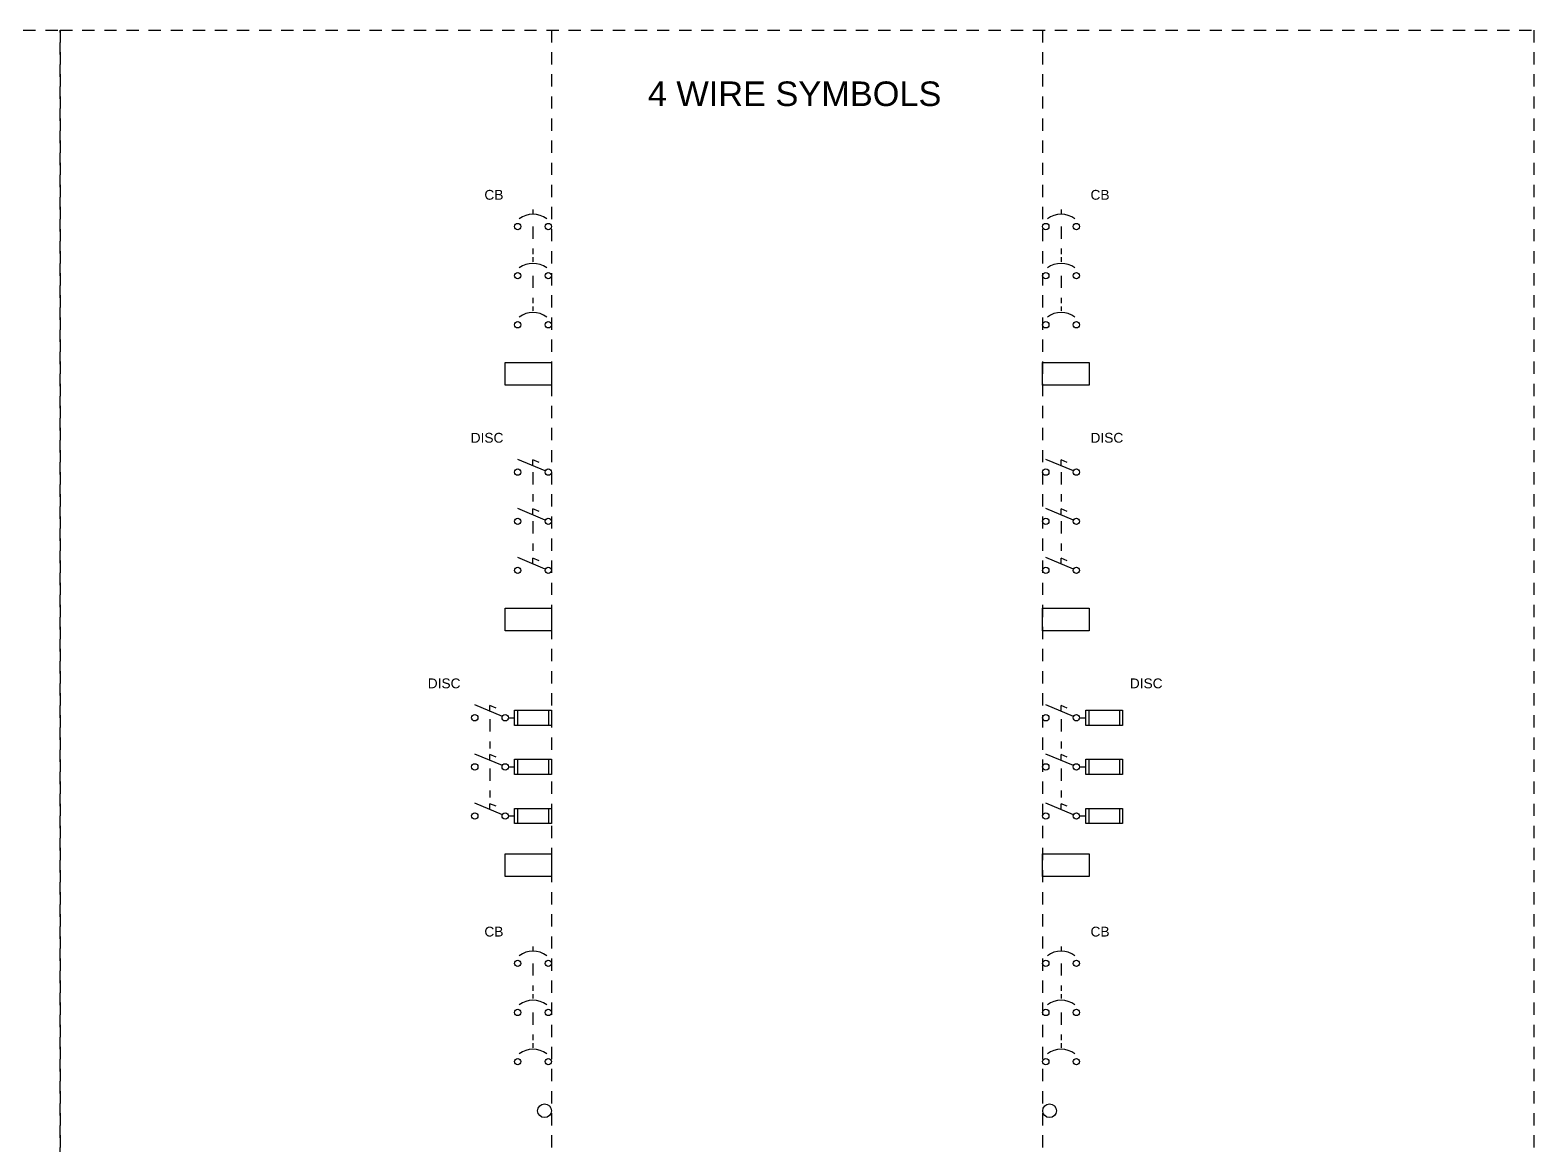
# Model space of a CAD drawing. Header units: inches. Extents: x 0 to 118, y -25 to 20.
# Drawn here: x 102.19 to 117.5, y 6.15 to 17.5 of the extents above; entities that cross this region are included whole.
import ezdxf
from ezdxf.enums import TextEntityAlignment as Align

# ---------------------------------------------------------------- set-up
doc = ezdxf.new("R2010")
doc.units = ezdxf.units.IN
doc.header["$MEASUREMENT"] = 0
doc.linetypes.add('HIDDEN2', pattern=[0.1875, 0.125, -0.0625])
doc.layers.add('BORDER2', color=220, linetype='HIDDEN2')
doc.layers.add('BREAKER CONNECT', color=6, linetype='HIDDEN2')
doc.styles.add('INERCONNECT TABLES', font='arial.ttf', dxfattribs={"height": 0.1})
doc.styles.add('WD', font='arial.ttf', dxfattribs={"height": 1})

# ---------------------------------------------------------------- blocks, each defined once
blk = doc.blocks.new('CB-CB-CB-TB_Round_L')
blk.add_line((-0.188, 0.173), (-0.188, 0.126))
at = {"linetype": 'HIDDEN2'}
for p, q in [((-0.188, -0.313), (-0.188, -0.359)), ((-0.188, -0.813), (-0.188, -0.859))]:
    blk.add_line(p, q, dxfattribs=at)
for centre, radius in [((-0.343, 0), 0.0322), ((-0.032, 0), 0.0322), ((-0.343, -0.5), 0.0322), ((-0.032, -0.5), 0.0322), ((-0.343, -1), 0.0322), ((-0.032, -1), 0.0322), ((-0.07, -1.5), 0.0699)]:
    blk.add_circle(centre, radius)
for centre in [(-0.188, -0.109), (-0.188, -0.609), (-0.188, -1.109)]:
    blk.add_arc(centre, 0.234, 53.1301, 126.8699)
at = {"layer": 'BREAKER CONNECT'}
for p, q in [((-0.188, 0), (-0.188, -0.281)), ((-0.188, -0.5), (-0.188, -0.781))]:
    blk.add_line(p, q, dxfattribs=at)
at = {"style": 'INERCONNECT TABLES', "flags": 8}
for tag, p in [('Tag1', (-0.488, 0.323)), ('Tag2', (-0.488, -0.163)), ('Desc1', (-3.5, -0.6)), ('Tag3', (-0.488, -0.663)), ('Desc2', (-3.5, -0.75)), ('Desc3', (-3.5, -0.9))]:
    blk.add_attdef(tag, text='', height=0.1, dxfattribs=at).set_placement(p, align=Align.MIDDLE_RIGHT)
blk.add_attdef('CB_Rating', text='', height=0.1, dxfattribs=at).set_placement((-0.188, 0.2), align=Align.CENTER)
at = {"flags": 9}
for tag, p, height, style in [('X2LINK', (-0.188, 0.219), 0.01, 'WD'), ('FAMILY', (0.017, 0.152), 0.01, 'WD'), ('X4TERM01', (-0.375, 0), 0.0125, 'WD'), ('X8LINK', (-0.188, 0), 0.01, 'WD'), ('X1TERM02', (0, 0), 0.0125, 'WD'), ('P/N', (0.017, 0.137), 0.01, 'INERCONNECT TABLES'), ('MFG', (0.017, 0.123), 0.01, 'INERCONNECT TABLES'), ('LOC', (0.018, 0.111), 0.01, 'INERCONNECT TABLES'), ('INST', (0.019, 0.097), 0.01, 'INERCONNECT TABLES'), ('X2LINK', (-0.188, -0.281), 0.01, 'WD'), ('X4TERM03', (-0.375, -0.5), 0.0125, 'WD'), ('X8LINK', (-0.188, -0.5), 0.01, 'WD'), ('X1TERM04', (0, -0.5), 0.0125, 'WD'), ('X2LINK', (-0.188, -0.781), 0.01, 'WD'), ('X4TERM05', (-0.375, -1), 0.0125, 'WD'), ('X8LINK', (-0.188, -1), 0.01, 'WD'), ('X1TERM06', (0, -1), 0.0125, 'WD')]:
    blk.add_attdef(tag, p, '', height=height, dxfattribs=dict(at, style=style))
at = {"linetype": 'Continuous', "style": 'INERCONNECT TABLES', "flags": 8}
for tag, p in [('OuterTerm1', (-0.438, 0)), ('OuterTerm2', (-0.438, -0.5)), ('OuterTerm3', (-0.438, -1)), ('Tag4', (-0.17, -1.355)), ('Term4', (-0.221, -1.5))]:
    blk.add_attdef(tag, text='', height=0.1, dxfattribs=at).set_placement(p, align=Align.MIDDLE_RIGHT)
for tag, p in [('Term1', (0.063, -0.042)), ('Term2', (0.063, -0.542)), ('Term3', (0.063, -1.042))]:
    blk.add_attdef(tag, text='', height=0.1, dxfattribs=at).set_placement(p, align=Align.TOP_LEFT)
blk = doc.blocks.new('CB-CB-CB-TB_Round_R')
blk.add_line((0.188, 0.173), (0.188, 0.126))
at = {"linetype": 'HIDDEN2'}
for p, q in [((0.188, -0.313), (0.188, -0.359)), ((0.188, -0.813), (0.188, -0.859))]:
    blk.add_line(p, q, dxfattribs=at)
for centre, radius in [((0.032, 0), 0.0322), ((0.343, 0), 0.0322), ((0.032, -0.5), 0.0322), ((0.343, -0.5), 0.0322), ((0.032, -1), 0.0322), ((0.343, -1), 0.0322), ((0.07, -1.5), 0.0699)]:
    blk.add_circle(centre, radius)
for centre in [(0.188, -0.109), (0.188, -0.609), (0.188, -1.109)]:
    blk.add_arc(centre, 0.234, 53.1301, 126.8699)
at = {"layer": 'BREAKER CONNECT'}
for p, q in [((0.188, 0), (0.188, -0.281)), ((0.188, -0.5), (0.188, -0.781))]:
    blk.add_line(p, q, dxfattribs=at)
at = {"style": 'INERCONNECT TABLES', "flags": 8}
for tag, p in [('Tag1', (0.487, 0.323)), ('Tag2', (0.487, -0.163)), ('Tag3', (0.487, -0.663)), ('Desc1', (3.5, -0.6)), ('Desc2', (3.5, -0.75)), ('Desc3', (3.5, -0.9))]:
    blk.add_attdef(tag, text='', height=0.1, dxfattribs=at).set_placement(p, align=Align.MIDDLE_LEFT)
blk.add_attdef('CB_Rating', text='', height=0.1, dxfattribs=at).set_placement((0.188, 0.2), align=Align.CENTER)
at = {"flags": 9}
for tag, p, height, style in [('X2LINK', (0.188, 0.219), 0.01, 'WD'), ('FAMILY', (0.392, 0.152), 0.01, 'WD'), ('X4TERM01', (0, 0), 0.0125, 'WD'), ('X8LINK', (0.188, 0), 0.01, 'WD'), ('X1TERM02', (0.375, 0), 0.0125, 'WD'), ('P/N', (0.392, 0.137), 0.01, 'INERCONNECT TABLES'), ('MFG', (0.392, 0.123), 0.01, 'INERCONNECT TABLES'), ('INST', (0.392, 0.094), 0.01, 'INERCONNECT TABLES'), ('LOC', (0.393, 0.111), 0.01, 'INERCONNECT TABLES'), ('X2LINK', (0.188, -0.281), 0.01, 'WD'), ('X4TERM03', (0, -0.5), 0.0125, 'WD'), ('X8LINK', (0.188, -0.5), 0.01, 'WD'), ('X1TERM04', (0.375, -0.5), 0.0125, 'WD'), ('X2LINK', (0.188, -0.781), 0.01, 'WD'), ('X4TERM05', (0, -1), 0.0125, 'WD'), ('X8LINK', (0.188, -1), 0.01, 'WD'), ('X1TERM06', (0.375, -1), 0.0125, 'WD')]:
    blk.add_attdef(tag, p, '', height=height, dxfattribs=dict(at, style=style))
at = {"linetype": 'Continuous', "style": 'INERCONNECT TABLES', "flags": 8}
for tag, p in [('OuterTerm1', (0.438, 0)), ('OuterTerm2', (0.438, -0.5)), ('OuterTerm3', (0.438, -1)), ('Tag4', (0.17, -1.355)), ('Term4', (0.221, -1.5))]:
    blk.add_attdef(tag, text='', height=0.1, dxfattribs=at).set_placement(p, align=Align.MIDDLE_LEFT)
for tag, p in [('Term1', (-0.063, -0.042)), ('Term2', (-0.063, -0.542)), ('Term3', (-0.063, -1.042))]:
    blk.add_attdef(tag, text='', height=0.1, dxfattribs=at).set_placement(p, align=Align.TOP_RIGHT)
blk = doc.blocks.new('DISC-DISC-DISC_Fuse-TB_Square_L')
for p, q in [((-0.499, 0.013), (-0.781, 0.13)), ((-0.625, 0.065), (-0.625, 0.125)), ((-0.562, 0.099), (-0.625, 0.125)), ((-0.438, 0), (-0.375, 0)), ((-0.375, -0.078), (-0.375, 0.078)), ((-0.375, 0.078), (0, 0.078)), ((-0.344, 0.078), (-0.344, -0.078)), ((-0.031, 0.078), (-0.031, -0.078)), ((0, 0.078), (0, -0.078)), ((0, -0.078), (-0.375, -0.078)), ((-0.499, -0.487), (-0.781, -0.37)), ((-0.625, -0.435), (-0.625, -0.375)), ((-0.562, -0.401), (-0.625, -0.375)), ((-0.375, -0.578), (-0.375, -0.422)), ((-0.375, -0.422), (0, -0.422)), ((-0.344, -0.422), (-0.344, -0.578)), ((-0.031, -0.422), (-0.031, -0.578)), ((0, -0.422), (0, -0.578)), ((-0.438, -0.5), (-0.375, -0.5)), ((0, -0.578), (-0.375, -0.578)), ((-0.499, -0.987), (-0.781, -0.87)), ((-0.625, -0.935), (-0.625, -0.875)), ((-0.562, -0.901), (-0.625, -0.875)), ((-0.438, -1), (-0.375, -1)), ((-0.375, -1.078), (-0.375, -0.922)), ((-0.375, -0.922), (0, -0.922)), ((-0.344, -0.922), (-0.344, -1.078)), ((-0.031, -0.922), (-0.031, -1.078)), ((0, -0.922), (0, -1.078)), ((0, -1.078), (-0.375, -1.078))]:
    blk.add_line(p, q)
blk.add_lwpolyline([(-0.472, -1.385), (0, -1.385), (0, -1.615), (-0.472, -1.615)], close=True)
for centre in [(-0.78, 0), (-0.47, 0), (-0.78, -0.5), (-0.47, -0.5), (-0.78, -1), (-0.47, -1)]:
    blk.add_circle(centre, 0.0322)
at = {"layer": 'BREAKER CONNECT'}
for p, q in [((-0.625, -0.016), (-0.625, -0.312)), ((-0.625, -0.516), (-0.625, -0.812))]:
    blk.add_line(p, q, dxfattribs=at)
at = {"style": 'INERCONNECT TABLES', "flags": 8}
for tag, p in [('Tag1', (-0.925, 0.35)), ('Tag2', (-0.925, -0.15)), ('Desc1', (-3.5, -0.6)), ('Tag3', (-0.925, -0.65)), ('Desc2', (-3.5, -0.75)), ('Desc3', (-3.5, -0.9))]:
    blk.add_attdef(tag, text='', height=0.1, dxfattribs=at).set_placement(p, align=Align.MIDDLE_RIGHT)
blk.add_attdef('DISC_Rating', text='', height=0.1, dxfattribs=at).set_placement((-0.625, 0.156), align=Align.CENTER)
at = {"style": 'WD', "flags": 9}
for tag, p, height in [('X2LINK', (-0.625, 0.156), 0.01), ('X4TERM01', (-0.812, 0), 0.0125), ('FAMILY', (-0.419, 0.131), 0.01), ('Contact', (-0.419, 0.044), 0.01), ('X1TERM02', (0, 0), 0.0125), ('X8LINK', (-0.625, -0.016), 0.01), ('X2LINK', (-0.625, -0.344), 0.01), ('X4TERM03', (-0.812, -0.5), 0.0125), ('X8LINK', (-0.625, -0.516), 0.01), ('X1TERM04', (0, -0.5), 0.0125), ('X4TERM05', (-0.812, -1), 0.0125), ('X8LINK', (-0.625, -1.016), 0.01), ('X1TERM06', (0, -1), 0.0125), ('X2TERM01', (-0.236, -1.385), 0.0125), ('X4TERM04', (-0.472, -1.5), 0.0125), ('X1TERM03', (0, -1.5), 0.0125)]:
    blk.add_attdef(tag, p, '', height=height, dxfattribs=at)
at = {"linetype": 'Continuous', "style": 'INERCONNECT TABLES', "flags": 8}
for tag, p in [('OuterTerm1', (-0.875, 0)), ('OuterTerm2', (-0.875, -0.5)), ('OuterTerm3', (-0.875, -1)), ('Tag4', (-0.572, -1.335))]:
    blk.add_attdef(tag, text='', height=0.1, dxfattribs=at).set_placement(p, align=Align.MIDDLE_RIGHT)
at = {"style": 'INERCONNECT TABLES', "flags": 8}
for tag, p in [('P1_Rating_FU', (-0.188, 0)), ('P2_Rating_FU', (-0.188, -0.5)), ('P3_Rating_FU', (-0.188, -1))]:
    blk.add_attdef(tag, text='', height=0.1, dxfattribs=at).set_placement(p, align=Align.MIDDLE)
at = {"linetype": 'Continuous', "style": 'WD', "flags": 9}
for tag, p in [('MFG', (-0.397, 0.089)), ('LOC', (-0.398, 0.076)), ('P/N', (-0.395, 0.108))]:
    blk.add_attdef(tag, text='', height=0.01, dxfattribs=at).set_placement(p, align=Align.CENTER)
blk.add_attdef('INST', (-0.412, 0.061), '', height=0.01, dxfattribs=at)
at = {"linetype": 'Continuous', "style": 'INERCONNECT TABLES', "flags": 8}
for tag, p in [('Term1', (0.063, -0.042)), ('Term2', (0.063, -0.542)), ('Term3', (0.063, -1.042))]:
    blk.add_attdef(tag, text='', height=0.1, dxfattribs=at).set_placement(p, align=Align.TOP_LEFT)
blk.add_attdef('Term4', text='', height=0.1, dxfattribs=at).set_placement((-0.236, -1.5), align=Align.MIDDLE_CENTER)
blk = doc.blocks.new('DISC-DISC-DISC_Fuse-TB_Square_R')
for p, q in [((0.313, 0.013), (0.032, 0.13)), ((0.25, 0.099), (0.188, 0.125)), ((0.188, 0.065), (0.188, 0.125)), ((0.375, 0), (0.438, 0)), ((0.438, 0.078), (0.812, 0.078)), ((0.438, -0.078), (0.438, 0.078)), ((0.469, 0.078), (0.469, -0.078)), ((0.781, 0.078), (0.781, -0.078)), ((0.812, 0.078), (0.812, -0.078)), ((0.812, -0.078), (0.438, -0.078)), ((0.313, -0.487), (0.032, -0.37)), ((0.25, -0.401), (0.188, -0.375)), ((0.188, -0.435), (0.188, -0.375)), ((0.438, -0.422), (0.812, -0.422)), ((0.438, -0.578), (0.438, -0.422)), ((0.469, -0.422), (0.469, -0.578)), ((0.781, -0.422), (0.781, -0.578)), ((0.812, -0.422), (0.812, -0.578)), ((0.375, -0.5), (0.438, -0.5)), ((0.812, -0.578), (0.438, -0.578)), ((0.313, -0.987), (0.032, -0.87)), ((0.25, -0.901), (0.188, -0.875)), ((0.188, -0.935), (0.188, -0.875)), ((0.375, -1), (0.438, -1)), ((0.438, -0.922), (0.812, -0.922)), ((0.438, -1.078), (0.438, -0.922)), ((0.469, -0.922), (0.469, -1.078)), ((0.781, -0.922), (0.781, -1.078)), ((0.812, -0.922), (0.812, -1.078)), ((0.812, -1.078), (0.438, -1.078))]:
    blk.add_line(p, q)
blk.add_lwpolyline([(0, -1.384), (0.472, -1.384), (0.472, -1.615), (0, -1.615)], close=True)
for centre in [(0.032, 0), (0.343, 0), (0.032, -0.5), (0.343, -0.5), (0.032, -1), (0.343, -1)]:
    blk.add_circle(centre, 0.0322)
at = {"layer": 'BREAKER CONNECT'}
for p, q in [((0.188, -0.016), (0.188, -0.312)), ((0.188, -0.516), (0.188, -0.812))]:
    blk.add_line(p, q, dxfattribs=at)
at = {"style": 'INERCONNECT TABLES'}
blk.add_attdef('Tag1', text='', height=0.1, dxfattribs=at).set_placement((0.887, 0.35), align=Align.MIDDLE_LEFT)
blk.add_attdef('DISC_Rating', text='', height=0.1, dxfattribs=at).set_placement((0.188, 0.156), align=Align.CENTER)
at = {"style": 'WD', "flags": 9}
for tag, p, height in [('X2LINK', (0.188, 0.156), 0.01), ('X4TERM01', (0, 0), 0.0125), ('Contact', (0.394, 0.044), 0.01), ('FAMILY', (0.394, 0.131), 0.01), ('X1TERM02', (0.812, 0), 0.0125), ('X8LINK', (0.188, -0.016), 0.01), ('X2LINK', (0.188, -0.344), 0.01), ('X4TERM03', (0, -0.5), 0.0125), ('X8LINK', (0.188, -0.516), 0.01), ('X1TERM04', (0.812, -0.5), 0.0125), ('X4TERM05', (0, -1), 0.0125), ('X8LINK', (0.188, -1.016), 0.01), ('X1TERM06', (0.812, -1), 0.0125), ('X4TERM01', (0, -1.5), 0.0125), ('X1TERM01', (0.472, -1.5), 0.0125), ('X8TERM01', (0.236, -1.615), 0.0125)]:
    blk.add_attdef(tag, p, '', height=height, dxfattribs=at)
at = {"style": 'INERCONNECT TABLES', "flags": 8}
for tag, p in [('P1_Rating_FU', (0.625, 0)), ('P2_Rating_FU', (0.625, -0.5)), ('P3_Rating_FU', (0.625, -1))]:
    blk.add_attdef(tag, text='', height=0.1, dxfattribs=at).set_placement(p, align=Align.MIDDLE)
at = {"linetype": 'Continuous', "style": 'WD', "flags": 9}
for tag, p in [('MFG', (0.415, 0.089)), ('LOC', (0.414, 0.076)), ('P/N', (0.417, 0.108))]:
    blk.add_attdef(tag, text='', height=0.01, dxfattribs=at).set_placement(p, align=Align.CENTER)
blk.add_attdef('INST', (0.4, 0.06), '', height=0.01, dxfattribs=at)
at = {"linetype": 'Continuous', "style": 'INERCONNECT TABLES', "flags": 8}
for tag, p in [('OuterTerm1', (0.873, 0)), ('OuterTerm2', (0.873, -0.5)), ('OuterTerm3', (0.873, -1)), ('Tag4', (0.572, -1.334))]:
    blk.add_attdef(tag, text='', height=0.1, dxfattribs=at).set_placement(p, align=Align.MIDDLE_LEFT)
for tag, p in [('Term1', (-0.062, -0.042)), ('Term2', (-0.063, -0.542)), ('Term3', (-0.063, -1.042))]:
    blk.add_attdef(tag, text='', height=0.1, dxfattribs=at).set_placement(p, align=Align.TOP_RIGHT)
at = {"style": 'INERCONNECT TABLES', "flags": 8}
for tag, p in [('Tag2', (0.887, -0.15)), ('Tag3', (0.887, -0.65)), ('Desc1', (3.5, -0.6)), ('Desc2', (3.5, -0.75)), ('Desc3', (3.5, -0.9))]:
    blk.add_attdef(tag, text='', height=0.1, dxfattribs=at).set_placement(p, align=Align.MIDDLE_LEFT)
at = {"linetype": 'Continuous', "style": 'INERCONNECT TABLES', "flags": 8}
blk.add_attdef('Term4', text='', height=0.1, dxfattribs=at).set_placement((0.236, -1.5), align=Align.MIDDLE_CENTER)
blk = doc.blocks.new('DISC-DISC-DISC-TB_Square_L')
for p, q in [((-0.062, 0.013), (-0.343, 0.13)), ((-0.188, 0.065), (-0.188, 0.125)), ((-0.125, 0.099), (-0.188, 0.125)), ((-0.062, -0.487), (-0.343, -0.37)), ((-0.188, -0.435), (-0.188, -0.375)), ((-0.125, -0.401), (-0.188, -0.375)), ((-0.062, -0.987), (-0.343, -0.87)), ((-0.188, -0.935), (-0.188, -0.875)), ((-0.125, -0.901), (-0.188, -0.875)), ((-0.472, -1.615), (-0.472, -1.385)), ((-0.472, -1.385), (0, -1.385)), ((0, -1.385), (0, -1.615)), ((0, -1.615), (-0.472, -1.615))]:
    blk.add_line(p, q)
for centre in [(-0.343, 0), (-0.032, 0), (-0.343, -0.5), (-0.032, -0.5), (-0.343, -1), (-0.032, -1)]:
    blk.add_circle(centre, 0.0322)
at = {"layer": 'BREAKER CONNECT'}
for p, q in [((-0.188, 0), (-0.188, -0.3)), ((-0.188, -0.5), (-0.188, -0.8))]:
    blk.add_line(p, q, dxfattribs=at)
at = {"style": 'INERCONNECT TABLES', "flags": 8}
for tag, p in [('Tag1', (-0.488, 0.35)), ('Tag2', (-0.488, -0.15)), ('Desc1', (-3.5, -0.6)), ('Tag3', (-0.488, -0.65)), ('Desc2', (-3.5, -0.75)), ('Desc3', (-3.5, -0.9))]:
    blk.add_attdef(tag, text='', height=0.1, dxfattribs=at).set_placement(p, align=Align.MIDDLE_RIGHT)
blk.add_attdef('DISC_Rating', text='', height=0.1, dxfattribs=at).set_placement((-0.188, 0.156), align=Align.CENTER)
at = {"linetype": 'Continuous', "style": 'INERCONNECT TABLES', "flags": 8}
for tag, p in [('OuterTerm1', (-0.438, 0)), ('OuterTerm2', (-0.438, -0.5)), ('OuterTerm3', (-0.438, -1)), ('Tag4', (-0.572, -1.335))]:
    blk.add_attdef(tag, text='', height=0.1, dxfattribs=at).set_placement(p, align=Align.MIDDLE_RIGHT)
at = {"style": 'WD', "flags": 9}
for tag, p, height in [('X4TERM01', (-0.375, 0), 0.0125), ('X2LINK', (-0.188, 0.125), 0.01), ('X1TERM02', (0, 0), 0.0125), ('Contact', (0.019, 0.04), 0.01), ('FAMILY', (0.019, 0.131), 0.01), ('INST', (0.027, 0.062), 0.01), ('X8LINK', (-0.188, -0.016), 0.01), ('X2LINK', (-0.188, -0.375), 0.01), ('X4TERM03', (-0.375, -0.5), 0.0125), ('X8LINK', (-0.188, -0.516), 0.01), ('X1TERM04', (0, -0.5), 0.0125), ('X2LINK', (-0.188, -0.875), 0.01), ('X4TERM05', (-0.375, -1), 0.0125), ('X8LINK', (-0.188, -1.016), 0.01), ('X1TERM06', (0, -1), 0.0125), ('X2TERM01', (-0.236, -1.385), 0.0125), ('X4TERM04', (-0.472, -1.5), 0.0125), ('X1TERM03', (0, -1.5), 0.0125), ('X8TERM01', (-0.236, -1.615), 0.0125)]:
    blk.add_attdef(tag, p, '', height=height, dxfattribs=at)
at = {"linetype": 'Continuous', "style": 'WD', "flags": 9}
for tag, p in [('MFG', (0.04, 0.089)), ('LOC', (0.04, 0.078)), ('P/N', (0.042, 0.108))]:
    blk.add_attdef(tag, text='', height=0.01, dxfattribs=at).set_placement(p, align=Align.CENTER)
at = {"linetype": 'Continuous', "style": 'INERCONNECT TABLES', "flags": 8}
for tag, p in [('Term1', (0.063, -0.042)), ('Term2', (0.063, -0.542)), ('Term3', (0.063, -1.042))]:
    blk.add_attdef(tag, text='', height=0.1, dxfattribs=at).set_placement(p, align=Align.TOP_LEFT)
blk.add_attdef('Term4', text='', height=0.1, dxfattribs=at).set_placement((-0.236, -1.5), align=Align.MIDDLE_CENTER)
blk = doc.blocks.new('DISC-DISC-DISC-TB_Square_R')
for p, q in [((0.313, 0.013), (0.032, 0.13)), ((0.188, 0.065), (0.188, 0.125)), ((0.25, 0.099), (0.188, 0.125)), ((0.313, -0.487), (0.032, -0.37)), ((0.188, -0.435), (0.188, -0.375)), ((0.25, -0.401), (0.188, -0.375)), ((0.313, -0.987), (0.032, -0.87)), ((0.188, -0.935), (0.188, -0.875)), ((0.25, -0.901), (0.188, -0.875))]:
    blk.add_line(p, q)
blk.add_lwpolyline([(0, -1.384), (0.472, -1.384), (0.472, -1.615), (0, -1.615)], close=True)
for centre in [(0.032, 0), (0.343, 0), (0.032, -0.5), (0.343, -0.5), (0.032, -1), (0.343, -1)]:
    blk.add_circle(centre, 0.0322)
at = {"layer": 'BREAKER CONNECT'}
for p, q in [((0.188, 0), (0.188, -0.3)), ((0.188, -0.5), (0.188, -0.8))]:
    blk.add_line(p, q, dxfattribs=at)
at = {"style": 'INERCONNECT TABLES'}
blk.add_attdef('Tag1', text='', height=0.1, dxfattribs=at).set_placement((0.487, 0.35), align=Align.MIDDLE_LEFT)
blk.add_attdef('DISC_Rating', text='', height=0.1, dxfattribs=at).set_placement((0.188, 0.156), align=Align.CENTER)
at = {"style": 'WD', "flags": 9}
for tag, p, height in [('X4TERM01', (0, 0), 0.0125), ('X2LINK', (0.188, 0.125), 0.01), ('X1TERM02', (0.375, 0), 0.0125), ('Contact', (0.394, 0.04), 0.01), ('FAMILY', (0.394, 0.131), 0.01), ('X8LINK', (0.188, -0.016), 0.01), ('X2LINK', (0.188, -0.375), 0.01), ('X4TERM03', (0, -0.5), 0.0125), ('X8LINK', (0.188, -0.516), 0.01), ('X1TERM04', (0.375, -0.5), 0.0125), ('X2LINK', (0.188, -0.875), 0.01), ('X4TERM05', (0, -1), 0.0125), ('X8LINK', (0.188, -1.016), 0.01), ('X1TERM06', (0.375, -1), 0.0125), ('X2TERM01', (0.236, -1.384), 0.0125), ('X4TERM01', (0, -1.5), 0.0125), ('X1TERM01', (0.472, -1.5), 0.0125), ('X8TERM01', (0.236, -1.615), 0.0125)]:
    blk.add_attdef(tag, p, '', height=height, dxfattribs=at)
at = {"linetype": 'Continuous', "style": 'WD', "flags": 9}
for tag, p in [('MFG', (0.415, 0.089)), ('LOC', (0.415, 0.078)), ('P/N', (0.417, 0.108))]:
    blk.add_attdef(tag, text='', height=0.01, dxfattribs=at).set_placement(p, align=Align.CENTER)
blk.add_attdef('INST', (0.4, 0.063), '', height=0.01, dxfattribs=at)
at = {"linetype": 'Continuous', "style": 'INERCONNECT TABLES', "flags": 8}
for tag, p in [('OuterTerm1', (0.438, 0)), ('OuterTerm2', (0.438, -0.5)), ('OuterTerm3', (0.438, -1)), ('Tag4', (0.572, -1.334))]:
    blk.add_attdef(tag, text='', height=0.1, dxfattribs=at).set_placement(p, align=Align.MIDDLE_LEFT)
for tag, p in [('Term1', (-0.063, -0.042)), ('Term2', (-0.063, -0.542)), ('Term3', (-0.063, -1.042))]:
    blk.add_attdef(tag, text='', height=0.1, dxfattribs=at).set_placement(p, align=Align.TOP_RIGHT)
at = {"style": 'INERCONNECT TABLES', "flags": 8}
for tag, p in [('Tag2', (0.487, -0.15)), ('Tag3', (0.487, -0.65)), ('Desc1', (3.5, -0.6)), ('Desc2', (3.5, -0.75)), ('Desc3', (3.5, -0.9))]:
    blk.add_attdef(tag, text='', height=0.1, dxfattribs=at).set_placement(p, align=Align.MIDDLE_LEFT)
at = {"linetype": 'Continuous', "style": 'INERCONNECT TABLES', "flags": 8}
blk.add_attdef('Term4', text='', height=0.1, dxfattribs=at).set_placement((0.236, -1.5), align=Align.MIDDLE_CENTER)
blk = doc.blocks.new('CB-CB-CB-TB_Square_L')
blk.add_line((-0.188, 0.173), (-0.188, 0.126))
at = {"linetype": 'HIDDEN2'}
for p, q in [((-0.188, -0.313), (-0.188, -0.359)), ((-0.188, -0.813), (-0.188, -0.859))]:
    blk.add_line(p, q, dxfattribs=at)
blk.add_lwpolyline([(-0.472, -1.385), (0, -1.385), (0, -1.615), (-0.472, -1.615)], close=True)
for centre in [(-0.343, 0), (-0.032, 0), (-0.343, -0.5), (-0.032, -0.5), (-0.343, -1), (-0.032, -1)]:
    blk.add_circle(centre, 0.0322)
for centre in [(-0.188, -0.109), (-0.188, -0.609), (-0.188, -1.109)]:
    blk.add_arc(centre, 0.234, 53.1301, 126.8699)
at = {"layer": 'BREAKER CONNECT'}
for p, q in [((-0.188, 0), (-0.188, -0.281)), ((-0.188, -0.5), (-0.188, -0.781))]:
    blk.add_line(p, q, dxfattribs=at)
at = {"style": 'INERCONNECT TABLES', "flags": 8}
for tag, p in [('Tag1', (-0.488, 0.323)), ('Tag2', (-0.488, -0.163)), ('Desc1', (-3.5, -0.6)), ('Tag3', (-0.488, -0.663)), ('Desc2', (-3.5, -0.75)), ('Desc3', (-3.5, -0.9))]:
    blk.add_attdef(tag, text='', height=0.1, dxfattribs=at).set_placement(p, align=Align.MIDDLE_RIGHT)
blk.add_attdef('CB_Rating', text='', height=0.1, dxfattribs=at).set_placement((-0.188, 0.2), align=Align.CENTER)
at = {"flags": 9}
for tag, p, height, style in [('X2LINK', (-0.188, 0.219), 0.01, 'WD'), ('FAMILY', (0.017, 0.152), 0.01, 'WD'), ('X4TERM01', (-0.375, 0), 0.0125, 'WD'), ('X8LINK', (-0.188, 0), 0.01, 'WD'), ('X1TERM02', (0, 0), 0.0125, 'WD'), ('P/N', (0.017, 0.137), 0.01, 'INERCONNECT TABLES'), ('MFG', (0.017, 0.123), 0.01, 'INERCONNECT TABLES'), ('LOC', (0.018, 0.111), 0.01, 'INERCONNECT TABLES'), ('INST', (0.019, 0.097), 0.01, 'INERCONNECT TABLES'), ('X2LINK', (-0.188, -0.281), 0.01, 'WD'), ('X4TERM03', (-0.375, -0.5), 0.0125, 'WD'), ('X8LINK', (-0.188, -0.5), 0.01, 'WD'), ('X1TERM04', (0, -0.5), 0.0125, 'WD'), ('X2LINK', (-0.188, -0.781), 0.01, 'WD'), ('X4TERM05', (-0.375, -1), 0.0125, 'WD'), ('X8LINK', (-0.188, -1), 0.01, 'WD'), ('X1TERM06', (0, -1), 0.0125, 'WD'), ('X2TERM01', (-0.236, -1.385), 0.0125, 'WD'), ('X4TERM04', (-0.472, -1.5), 0.0125, 'WD'), ('X1TERM03', (0, -1.5), 0.0125, 'WD'), ('X8TERM01', (-0.236, -1.615), 0.0125, 'WD')]:
    blk.add_attdef(tag, p, '', height=height, dxfattribs=dict(at, style=style))
at = {"linetype": 'Continuous', "style": 'INERCONNECT TABLES', "flags": 8}
for tag, p in [('OuterTerm1', (-0.438, 0)), ('OuterTerm2', (-0.438, -0.5)), ('OuterTerm3', (-0.438, -1)), ('Tag4', (-0.572, -1.335))]:
    blk.add_attdef(tag, text='', height=0.1, dxfattribs=at).set_placement(p, align=Align.MIDDLE_RIGHT)
for tag, p in [('Term1', (0.063, -0.042)), ('Term2', (0.063, -0.542)), ('Term3', (0.063, -1.042))]:
    blk.add_attdef(tag, text='', height=0.1, dxfattribs=at).set_placement(p, align=Align.TOP_LEFT)
blk.add_attdef('Term4', text='', height=0.1, dxfattribs=at).set_placement((-0.236, -1.5), align=Align.MIDDLE_CENTER)
blk = doc.blocks.new('CB-CB-CB-TB_Square_R')
blk.add_line((0.188, 0.173), (0.188, 0.126))
at = {"linetype": 'HIDDEN2'}
for p, q in [((0.188, -0.313), (0.188, -0.359)), ((0.188, -0.813), (0.188, -0.859))]:
    blk.add_line(p, q, dxfattribs=at)
blk.add_lwpolyline([(0, -1.384), (0.472, -1.384), (0.472, -1.615), (0, -1.615)], close=True)
for centre in [(0.032, 0), (0.343, 0), (0.032, -0.5), (0.343, -0.5), (0.032, -1), (0.343, -1)]:
    blk.add_circle(centre, 0.0322)
for centre in [(0.188, -0.109), (0.188, -0.609), (0.188, -1.109)]:
    blk.add_arc(centre, 0.234, 53.1301, 126.8699)
at = {"layer": 'BREAKER CONNECT'}
for p, q in [((0.188, 0), (0.188, -0.281)), ((0.188, -0.5), (0.188, -0.781))]:
    blk.add_line(p, q, dxfattribs=at)
at = {"style": 'INERCONNECT TABLES', "flags": 8}
for tag, p in [('Tag1', (0.487, 0.323)), ('Tag2', (0.487, -0.163)), ('Tag3', (0.487, -0.663)), ('Desc1', (3.5, -0.6)), ('Desc2', (3.5, -0.75)), ('Desc3', (3.5, -0.9))]:
    blk.add_attdef(tag, text='', height=0.1, dxfattribs=at).set_placement(p, align=Align.MIDDLE_LEFT)
blk.add_attdef('CB_Rating', text='', height=0.1, dxfattribs=at).set_placement((0.188, 0.2), align=Align.CENTER)
at = {"flags": 9}
for tag, p, height, style in [('X2LINK', (0.188, 0.219), 0.01, 'WD'), ('FAMILY', (0.392, 0.152), 0.01, 'WD'), ('X4TERM01', (0, 0), 0.0125, 'WD'), ('X8LINK', (0.188, 0), 0.01, 'WD'), ('X1TERM02', (0.375, 0), 0.0125, 'WD'), ('P/N', (0.392, 0.137), 0.01, 'INERCONNECT TABLES'), ('MFG', (0.392, 0.123), 0.01, 'INERCONNECT TABLES'), ('INST', (0.392, 0.094), 0.01, 'INERCONNECT TABLES'), ('LOC', (0.393, 0.111), 0.01, 'INERCONNECT TABLES'), ('X2LINK', (0.188, -0.281), 0.01, 'WD'), ('X4TERM03', (0, -0.5), 0.0125, 'WD'), ('X8LINK', (0.188, -0.5), 0.01, 'WD'), ('X1TERM04', (0.375, -0.5), 0.0125, 'WD'), ('X2LINK', (0.188, -0.781), 0.01, 'WD'), ('X4TERM05', (0, -1), 0.0125, 'WD'), ('X8LINK', (0.188, -1), 0.01, 'WD'), ('X1TERM06', (0.375, -1), 0.0125, 'WD'), ('X2TERM01', (0.236, -1.384), 0.0125, 'WD'), ('X4TERM01', (0, -1.5), 0.0125, 'WD'), ('X1TERM01', (0.472, -1.5), 0.0125, 'WD'), ('X8TERM01', (0.236, -1.615), 0.0125, 'WD')]:
    blk.add_attdef(tag, p, '', height=height, dxfattribs=dict(at, style=style))
at = {"linetype": 'Continuous', "style": 'INERCONNECT TABLES', "flags": 8}
for tag, p in [('OuterTerm1', (0.438, 0)), ('OuterTerm2', (0.438, -0.5)), ('OuterTerm3', (0.438, -1)), ('Tag4', (0.572, -1.334))]:
    blk.add_attdef(tag, text='', height=0.1, dxfattribs=at).set_placement(p, align=Align.MIDDLE_LEFT)
for tag, p in [('Term1', (-0.063, -0.042)), ('Term2', (-0.063, -0.542)), ('Term3', (-0.063, -1.042))]:
    blk.add_attdef(tag, text='', height=0.1, dxfattribs=at).set_placement(p, align=Align.TOP_RIGHT)
blk.add_attdef('Term4', text='', height=0.1, dxfattribs=at).set_placement((0.236, -1.5), align=Align.MIDDLE_CENTER)

msp = doc.modelspace()

# ---------------------------------------------------------------- linework, layer by layer
at = {"layer": 'BORDER2'}
for p, q in [((107.5, 17.5), (107.5, -7.5)), ((112.5, 17.5), (112.5, -7.5))]:
    msp.add_line(p, q, dxfattribs=at)
for points in [[(87.5, 17.5), (102.5, 17.5), (102.5, -24.6), (87.5, -24.6)], [(102.5, 17.5), (117.5, 17.5), (117.5, -7.5), (102.5, -7.5)]]:
    msp.add_lwpolyline(points, close=True, dxfattribs=at)

# ---------------------------------------------------------------- block references
at = {"linetype": 'Continuous'}
for name, p, values in [('CB-CB-CB-TB_Square_L', (107.5, 15.5), {'Tag1': 'CB'}), ('CB-CB-CB-TB_Square_R', (112.5, 15.5), {'Tag1': 'CB'}), ('DISC-DISC-DISC-TB_Square_L', (107.5, 13), {'Tag1': 'DISC'}), ('DISC-DISC-DISC-TB_Square_R', (112.5, 13), {'Tag1': 'DISC'}), ('DISC-DISC-DISC_Fuse-TB_Square_L', (107.5, 10.5), {'Tag1': 'DISC'}), ('DISC-DISC-DISC_Fuse-TB_Square_R', (112.5, 10.5), {'Tag1': 'DISC'}), ('CB-CB-CB-TB_Round_L', (107.5, 8), {'Tag1': 'CB'}), ('CB-CB-CB-TB_Round_R', (112.5, 8), {'Tag1': 'CB'})]:
    msp.add_blockref(name, p, dxfattribs=at).add_auto_attribs(values)

# ---------------------------------------------------------------- texts
at = {"insert": (109.975, 16.85), "char_height": 0.25, "attachment_point": 5, "style": 'INERCONNECT TABLES'}
msp.add_mtext_dynamic_manual_height_columns('4 WIRE SYMBOLS', width=5.45, gutter_width=0.5, heights=[3.209], dxfattribs=at)

doc.saveas('drawing.dxf')
